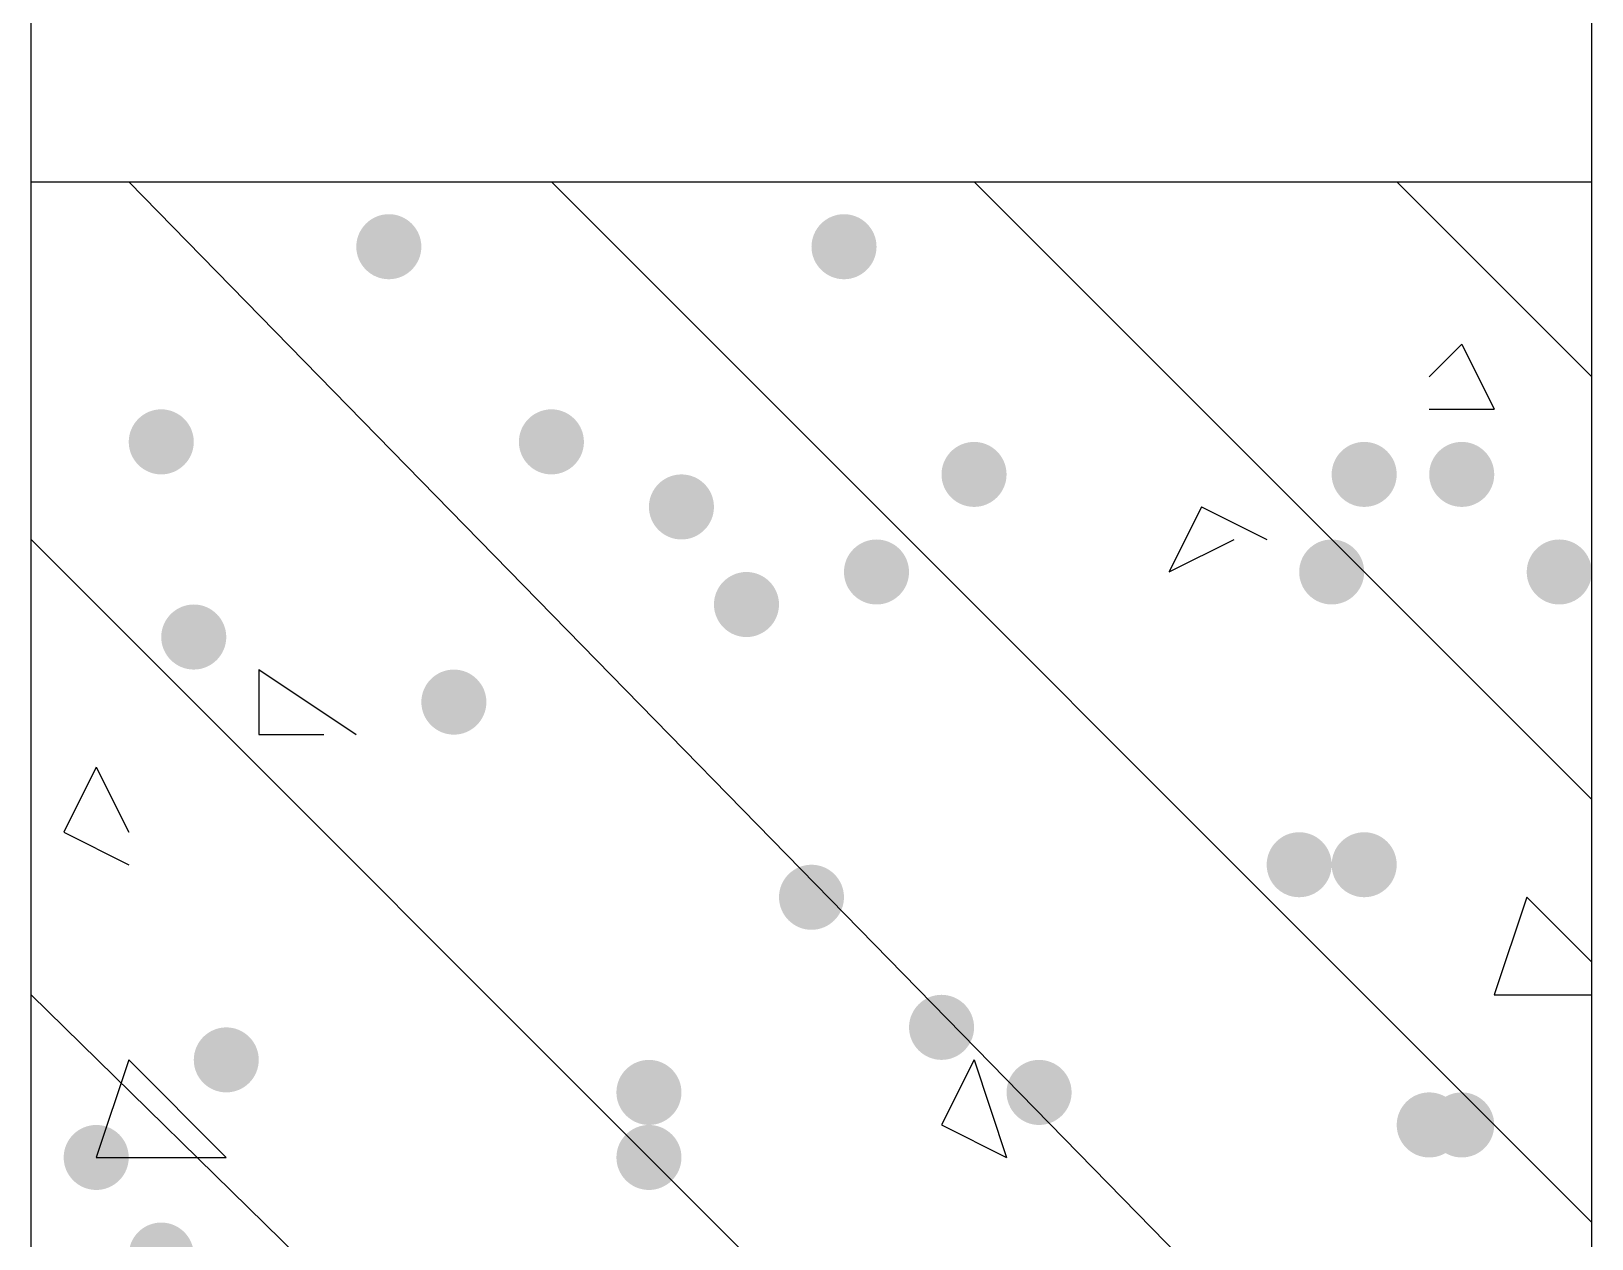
# Model space of a CAD drawing. Header units: inches. Extents: x 11 to 286, y 6 to 196.
# Drawn here: x 133.364 to 135.396, y 157.769 to 159.341 of the extents above; entities that cross this region are included whole.
import ezdxf

# ---------------------------------------------------------------- set-up
doc = ezdxf.new("R2010")
doc.units = ezdxf.units.IN
doc.header["$MEASUREMENT"] = 0
doc.layers.add('PDF_几何图形', color=7, linetype='Continuous')
doc.layers.add('PDF_实体填充', color=7, linetype='Continuous', true_color=0xffffff)

msp = doc.modelspace()

# ---------------------------------------------------------------- hatches: boundary and pattern name
at = {"layer": 'PDF_实体填充', "transparency": 33554559}
h = msp.add_hatch(color=7, dxfattribs=at)
edge = h.paths.add_edge_path(flags=0)
edge.add_spline(control_points=[(133.8721, 159.0604), (133.8721, 159.0372), (133.8531, 159.0181), (133.8298, 159.0181)], knot_values=[0, 0, 0, 0, 1, 1, 1, 1], degree=3, periodic=0)
edge.add_spline(control_points=[(133.8298, 159.0181), (133.8065, 159.0181), (133.7874, 159.0372), (133.7874, 159.0604)], knot_values=[0, 0, 0, 0, 1, 1, 1, 1], degree=3, periodic=0)
edge.add_line((133.7874, 159.0604), (133.7874, 159.0604))
edge.add_spline(control_points=[(133.7874, 159.0604), (133.7874, 159.0837), (133.8065, 159.1028), (133.8298, 159.1028)], knot_values=[0, 0, 0, 0, 1, 1, 1, 1], degree=3, periodic=0)
edge.add_spline(control_points=[(133.8298, 159.1028), (133.8531, 159.1028), (133.8721, 159.0837), (133.8721, 159.0604)], knot_values=[0, 0, 0, 0, 1, 1, 1, 1], degree=3, periodic=0)
edge.add_line((133.8721, 159.0604), (133.8721, 159.0604))
edge.add_line((133.8721, 159.0604), (133.8721, 159.0604))
h = msp.add_hatch(color=7, dxfattribs=at)
edge = h.paths.add_edge_path(flags=0)
edge.add_spline(control_points=[(134.4648, 159.0604), (134.4648, 159.0372), (134.4457, 159.0181), (134.4224, 159.0181)], knot_values=[0, 0, 0, 0, 1, 1, 1, 1], degree=3, periodic=0)
edge.add_spline(control_points=[(134.4224, 159.0181), (134.3992, 159.0181), (134.3801, 159.0372), (134.3801, 159.0604)], knot_values=[0, 0, 0, 0, 1, 1, 1, 1], degree=3, periodic=0)
edge.add_line((134.3801, 159.0604), (134.3801, 159.0604))
edge.add_spline(control_points=[(134.3801, 159.0604), (134.3801, 159.0837), (134.3992, 159.1028), (134.4224, 159.1028)], knot_values=[0, 0, 0, 0, 1, 1, 1, 1], degree=3, periodic=0)
edge.add_spline(control_points=[(134.4224, 159.1028), (134.4457, 159.1028), (134.4648, 159.0837), (134.4648, 159.0604)], knot_values=[0, 0, 0, 0, 1, 1, 1, 1], degree=3, periodic=0)
edge.add_line((134.4648, 159.0604), (134.4648, 159.0604))
edge.add_line((134.4648, 159.0604), (134.4648, 159.0604))
h = msp.add_hatch(color=7, dxfattribs=at)
edge = h.paths.add_edge_path(flags=0)
edge.add_spline(control_points=[(134.4648, 159.0604), (134.4648, 159.0372), (134.4457, 159.0181), (134.4224, 159.0181)], knot_values=[0, 0, 0, 0, 1, 1, 1, 1], degree=3, periodic=0)
edge.add_spline(control_points=[(134.4224, 159.0181), (134.3992, 159.0181), (134.3801, 159.0372), (134.3801, 159.0604)], knot_values=[0, 0, 0, 0, 1, 1, 1, 1], degree=3, periodic=0)
edge.add_line((134.3801, 159.0604), (134.3801, 159.0604))
edge.add_spline(control_points=[(134.3801, 159.0604), (134.3801, 159.0837), (134.3992, 159.1028), (134.4224, 159.1028)], knot_values=[0, 0, 0, 0, 1, 1, 1, 1], degree=3, periodic=0)
edge.add_spline(control_points=[(134.4224, 159.1028), (134.4457, 159.1028), (134.4648, 159.0837), (134.4648, 159.0604)], knot_values=[0, 0, 0, 0, 1, 1, 1, 1], degree=3, periodic=0)
edge.add_line((134.4648, 159.0604), (134.4648, 159.0604))
edge.add_line((134.4648, 159.0604), (134.4648, 159.0604))
h = msp.add_hatch(color=7, dxfattribs=at)
edge = h.paths.add_edge_path(flags=0)
edge.add_spline(control_points=[(133.5758, 158.8064), (133.5758, 158.7832), (133.5567, 158.7641), (133.5334, 158.7641)], knot_values=[0, 0, 0, 0, 1, 1, 1, 1], degree=3, periodic=0)
edge.add_spline(control_points=[(133.5334, 158.7641), (133.5102, 158.7641), (133.4911, 158.7832), (133.4911, 158.8064)], knot_values=[0, 0, 0, 0, 1, 1, 1, 1], degree=3, periodic=0)
edge.add_line((133.4911, 158.8064), (133.4911, 158.8064))
edge.add_spline(control_points=[(133.4911, 158.8064), (133.4911, 158.8297), (133.5102, 158.8488), (133.5334, 158.8488)], knot_values=[0, 0, 0, 0, 1, 1, 1, 1], degree=3, periodic=0)
edge.add_spline(control_points=[(133.5334, 158.8488), (133.5567, 158.8488), (133.5758, 158.8297), (133.5758, 158.8064)], knot_values=[0, 0, 0, 0, 1, 1, 1, 1], degree=3, periodic=0)
edge.add_line((133.5758, 158.8064), (133.5758, 158.8064))
edge.add_line((133.5758, 158.8064), (133.5758, 158.8064))
h = msp.add_hatch(color=7, dxfattribs=at)
edge = h.paths.add_edge_path(flags=0)
edge.add_spline(control_points=[(134.0838, 158.8064), (134.0838, 158.7832), (134.0647, 158.7641), (134.0414, 158.7641)], knot_values=[0, 0, 0, 0, 1, 1, 1, 1], degree=3, periodic=0)
edge.add_spline(control_points=[(134.0414, 158.7641), (134.0182, 158.7641), (133.9991, 158.7832), (133.9991, 158.8064)], knot_values=[0, 0, 0, 0, 1, 1, 1, 1], degree=3, periodic=0)
edge.add_line((133.9991, 158.8064), (133.9991, 158.8064))
edge.add_spline(control_points=[(133.9991, 158.8064), (133.9991, 158.8297), (134.0182, 158.8488), (134.0414, 158.8488)], knot_values=[0, 0, 0, 0, 1, 1, 1, 1], degree=3, periodic=0)
edge.add_spline(control_points=[(134.0414, 158.8488), (134.0647, 158.8488), (134.0838, 158.8297), (134.0838, 158.8064)], knot_values=[0, 0, 0, 0, 1, 1, 1, 1], degree=3, periodic=0)
edge.add_line((134.0838, 158.8064), (134.0838, 158.8064))
edge.add_line((134.0838, 158.8064), (134.0838, 158.8064))
h = msp.add_hatch(color=7, dxfattribs=at)
edge = h.paths.add_edge_path(flags=0)
edge.add_spline(control_points=[(134.6341, 158.7641), (134.6341, 158.7408), (134.6151, 158.7218), (134.5918, 158.7218)], knot_values=[0, 0, 0, 0, 1, 1, 1, 1], degree=3, periodic=0)
edge.add_spline(control_points=[(134.5918, 158.7218), (134.5685, 158.7218), (134.5494, 158.7408), (134.5494, 158.7641)], knot_values=[0, 0, 0, 0, 1, 1, 1, 1], degree=3, periodic=0)
edge.add_line((134.5494, 158.7641), (134.5494, 158.7641))
edge.add_spline(control_points=[(134.5494, 158.7641), (134.5494, 158.7874), (134.5685, 158.8064), (134.5918, 158.8064)], knot_values=[0, 0, 0, 0, 1, 1, 1, 1], degree=3, periodic=0)
edge.add_spline(control_points=[(134.5918, 158.8064), (134.6151, 158.8064), (134.6341, 158.7874), (134.6341, 158.7641)], knot_values=[0, 0, 0, 0, 1, 1, 1, 1], degree=3, periodic=0)
edge.add_line((134.6341, 158.7641), (134.6341, 158.7641))
edge.add_line((134.6341, 158.7641), (134.6341, 158.7641))
h = msp.add_hatch(color=7, dxfattribs=at)
edge = h.paths.add_edge_path(flags=0)
edge.add_spline(control_points=[(135.1421, 158.7641), (135.1421, 158.7408), (135.1231, 158.7218), (135.0998, 158.7218)], knot_values=[0, 0, 0, 0, 1, 1, 1, 1], degree=3, periodic=0)
edge.add_spline(control_points=[(135.0998, 158.7218), (135.0765, 158.7218), (135.0574, 158.7408), (135.0574, 158.7641)], knot_values=[0, 0, 0, 0, 1, 1, 1, 1], degree=3, periodic=0)
edge.add_line((135.0574, 158.7641), (135.0574, 158.7641))
edge.add_spline(control_points=[(135.0574, 158.7641), (135.0574, 158.7874), (135.0765, 158.8064), (135.0998, 158.8064)], knot_values=[0, 0, 0, 0, 1, 1, 1, 1], degree=3, periodic=0)
edge.add_spline(control_points=[(135.0998, 158.8064), (135.1231, 158.8064), (135.1421, 158.7874), (135.1421, 158.7641)], knot_values=[0, 0, 0, 0, 1, 1, 1, 1], degree=3, periodic=0)
edge.add_line((135.1421, 158.7641), (135.1421, 158.7641))
edge.add_line((135.1421, 158.7641), (135.1421, 158.7641))
h = msp.add_hatch(color=7, dxfattribs=at)
edge = h.paths.add_edge_path(flags=0)
edge.add_spline(control_points=[(135.2691, 158.7641), (135.2691, 158.7408), (135.2501, 158.7218), (135.2268, 158.7218)], knot_values=[0, 0, 0, 0, 1, 1, 1, 1], degree=3, periodic=0)
edge.add_spline(control_points=[(135.2268, 158.7218), (135.2035, 158.7218), (135.1844, 158.7408), (135.1844, 158.7641)], knot_values=[0, 0, 0, 0, 1, 1, 1, 1], degree=3, periodic=0)
edge.add_line((135.1844, 158.7641), (135.1844, 158.7641))
edge.add_spline(control_points=[(135.1844, 158.7641), (135.1844, 158.7874), (135.2035, 158.8064), (135.2268, 158.8064)], knot_values=[0, 0, 0, 0, 1, 1, 1, 1], degree=3, periodic=0)
edge.add_spline(control_points=[(135.2268, 158.8064), (135.2501, 158.8064), (135.2691, 158.7874), (135.2691, 158.7641)], knot_values=[0, 0, 0, 0, 1, 1, 1, 1], degree=3, periodic=0)
edge.add_line((135.2691, 158.7641), (135.2691, 158.7641))
edge.add_line((135.2691, 158.7641), (135.2691, 158.7641))
h = msp.add_hatch(color=7, dxfattribs=at)
edge = h.paths.add_edge_path(flags=0)
edge.add_spline(control_points=[(134.2531, 158.7218), (134.2531, 158.6985), (134.2341, 158.6794), (134.2108, 158.6794)], knot_values=[0, 0, 0, 0, 1, 1, 1, 1], degree=3, periodic=0)
edge.add_spline(control_points=[(134.2108, 158.6794), (134.1875, 158.6794), (134.1684, 158.6985), (134.1684, 158.7218)], knot_values=[0, 0, 0, 0, 1, 1, 1, 1], degree=3, periodic=0)
edge.add_line((134.1684, 158.7218), (134.1684, 158.7218))
edge.add_spline(control_points=[(134.1684, 158.7218), (134.1684, 158.7451), (134.1875, 158.7641), (134.2108, 158.7641)], knot_values=[0, 0, 0, 0, 1, 1, 1, 1], degree=3, periodic=0)
edge.add_spline(control_points=[(134.2108, 158.7641), (134.2341, 158.7641), (134.2531, 158.7451), (134.2531, 158.7218)], knot_values=[0, 0, 0, 0, 1, 1, 1, 1], degree=3, periodic=0)
edge.add_line((134.2531, 158.7218), (134.2531, 158.7218))
edge.add_line((134.2531, 158.7218), (134.2531, 158.7218))
h = msp.add_hatch(color=7, dxfattribs=at)
edge = h.paths.add_edge_path(flags=0)
edge.add_spline(control_points=[(134.5071, 158.6371), (134.5071, 158.6138), (134.4881, 158.5948), (134.4648, 158.5948)], knot_values=[0, 0, 0, 0, 1, 1, 1, 1], degree=3, periodic=0)
edge.add_spline(control_points=[(134.4648, 158.5948), (134.4415, 158.5948), (134.4224, 158.6138), (134.4224, 158.6371)], knot_values=[0, 0, 0, 0, 1, 1, 1, 1], degree=3, periodic=0)
edge.add_line((134.4224, 158.6371), (134.4224, 158.6371))
edge.add_spline(control_points=[(134.4224, 158.6371), (134.4224, 158.6604), (134.4415, 158.6794), (134.4648, 158.6794)], knot_values=[0, 0, 0, 0, 1, 1, 1, 1], degree=3, periodic=0)
edge.add_spline(control_points=[(134.4648, 158.6794), (134.4881, 158.6794), (134.5071, 158.6604), (134.5071, 158.6371)], knot_values=[0, 0, 0, 0, 1, 1, 1, 1], degree=3, periodic=0)
edge.add_line((134.5071, 158.6371), (134.5071, 158.6371))
edge.add_line((134.5071, 158.6371), (134.5071, 158.6371))
h = msp.add_hatch(color=7, dxfattribs=at)
edge = h.paths.add_edge_path(flags=0)
edge.add_spline(control_points=[(135.0998, 158.6371), (135.0998, 158.6138), (135.0807, 158.5948), (135.0574, 158.5948)], knot_values=[0, 0, 0, 0, 1, 1, 1, 1], degree=3, periodic=0)
edge.add_spline(control_points=[(135.0574, 158.5948), (135.0342, 158.5948), (135.0151, 158.6138), (135.0151, 158.6371)], knot_values=[0, 0, 0, 0, 1, 1, 1, 1], degree=3, periodic=0)
edge.add_line((135.0151, 158.6371), (135.0151, 158.6371))
edge.add_spline(control_points=[(135.0151, 158.6371), (135.0151, 158.6604), (135.0342, 158.6794), (135.0574, 158.6794)], knot_values=[0, 0, 0, 0, 1, 1, 1, 1], degree=3, periodic=0)
edge.add_spline(control_points=[(135.0574, 158.6794), (135.0807, 158.6794), (135.0998, 158.6604), (135.0998, 158.6371)], knot_values=[0, 0, 0, 0, 1, 1, 1, 1], degree=3, periodic=0)
edge.add_line((135.0998, 158.6371), (135.0998, 158.6371))
edge.add_line((135.0998, 158.6371), (135.0998, 158.6371))
h = msp.add_hatch(color=7, dxfattribs=at)
edge = h.paths.add_edge_path(flags=0)
edge.add_spline(control_points=[(135.3961, 158.6371), (135.3961, 158.6138), (135.3771, 158.5948), (135.3538, 158.5948)], knot_values=[0, 0, 0, 0, 1, 1, 1, 1], degree=3, periodic=0)
edge.add_spline(control_points=[(135.3538, 158.5948), (135.3305, 158.5948), (135.3114, 158.6138), (135.3114, 158.6371)], knot_values=[0, 0, 0, 0, 1, 1, 1, 1], degree=3, periodic=0)
edge.add_line((135.3114, 158.6371), (135.3114, 158.6371))
edge.add_spline(control_points=[(135.3114, 158.6371), (135.3114, 158.6604), (135.3305, 158.6794), (135.3538, 158.6794)], knot_values=[0, 0, 0, 0, 1, 1, 1, 1], degree=3, periodic=0)
edge.add_spline(control_points=[(135.3538, 158.6794), (135.3771, 158.6794), (135.3961, 158.6604), (135.3961, 158.6371)], knot_values=[0, 0, 0, 0, 1, 1, 1, 1], degree=3, periodic=0)
edge.add_line((135.3961, 158.6371), (135.3961, 158.6371))
edge.add_line((135.3961, 158.6371), (135.3961, 158.6371))
h = msp.add_hatch(color=7, dxfattribs=at)
edge = h.paths.add_edge_path(flags=0)
edge.add_spline(control_points=[(134.3378, 158.5948), (134.3378, 158.5715), (134.3187, 158.5524), (134.2954, 158.5524)], knot_values=[0, 0, 0, 0, 1, 1, 1, 1], degree=3, periodic=0)
edge.add_spline(control_points=[(134.2954, 158.5524), (134.2722, 158.5524), (134.2531, 158.5715), (134.2531, 158.5948)], knot_values=[0, 0, 0, 0, 1, 1, 1, 1], degree=3, periodic=0)
edge.add_line((134.2531, 158.5948), (134.2531, 158.5948))
edge.add_spline(control_points=[(134.2531, 158.5948), (134.2531, 158.6181), (134.2722, 158.6371), (134.2954, 158.6371)], knot_values=[0, 0, 0, 0, 1, 1, 1, 1], degree=3, periodic=0)
edge.add_spline(control_points=[(134.2954, 158.6371), (134.3187, 158.6371), (134.3378, 158.6181), (134.3378, 158.5948)], knot_values=[0, 0, 0, 0, 1, 1, 1, 1], degree=3, periodic=0)
edge.add_line((134.3378, 158.5948), (134.3378, 158.5948))
edge.add_line((134.3378, 158.5948), (134.3378, 158.5948))
h = msp.add_hatch(color=7, dxfattribs=at)
edge = h.paths.add_edge_path(flags=0)
edge.add_spline(control_points=[(133.6181, 158.5524), (133.6181, 158.5292), (133.5991, 158.5101), (133.5758, 158.5101)], knot_values=[0, 0, 0, 0, 1, 1, 1, 1], degree=3, periodic=0)
edge.add_spline(control_points=[(133.5758, 158.5101), (133.5525, 158.5101), (133.5334, 158.5292), (133.5334, 158.5524)], knot_values=[0, 0, 0, 0, 1, 1, 1, 1], degree=3, periodic=0)
edge.add_line((133.5334, 158.5524), (133.5334, 158.5524))
edge.add_spline(control_points=[(133.5334, 158.5524), (133.5334, 158.5757), (133.5525, 158.5948), (133.5758, 158.5948)], knot_values=[0, 0, 0, 0, 1, 1, 1, 1], degree=3, periodic=0)
edge.add_spline(control_points=[(133.5758, 158.5948), (133.5991, 158.5948), (133.6181, 158.5757), (133.6181, 158.5524)], knot_values=[0, 0, 0, 0, 1, 1, 1, 1], degree=3, periodic=0)
edge.add_line((133.6181, 158.5524), (133.6181, 158.5524))
edge.add_line((133.6181, 158.5524), (133.6181, 158.5524))
h = msp.add_hatch(color=7, dxfattribs=at)
edge = h.paths.add_edge_path(flags=0)
edge.add_spline(control_points=[(133.9568, 158.4678), (133.9568, 158.4445), (133.9377, 158.4254), (133.9144, 158.4254)], knot_values=[0, 0, 0, 0, 1, 1, 1, 1], degree=3, periodic=0)
edge.add_spline(control_points=[(133.9144, 158.4254), (133.8912, 158.4254), (133.8721, 158.4445), (133.8721, 158.4678)], knot_values=[0, 0, 0, 0, 1, 1, 1, 1], degree=3, periodic=0)
edge.add_line((133.8721, 158.4678), (133.8721, 158.4678))
edge.add_spline(control_points=[(133.8721, 158.4678), (133.8721, 158.4911), (133.8912, 158.5101), (133.9144, 158.5101)], knot_values=[0, 0, 0, 0, 1, 1, 1, 1], degree=3, periodic=0)
edge.add_spline(control_points=[(133.9144, 158.5101), (133.9377, 158.5101), (133.9568, 158.4911), (133.9568, 158.4678)], knot_values=[0, 0, 0, 0, 1, 1, 1, 1], degree=3, periodic=0)
edge.add_line((133.9568, 158.4678), (133.9568, 158.4678))
edge.add_line((133.9568, 158.4678), (133.9568, 158.4678))
h = msp.add_hatch(color=7, dxfattribs=at)
edge = h.paths.add_edge_path(flags=0)
edge.add_spline(control_points=[(135.0574, 158.2561), (135.0574, 158.2328), (135.0384, 158.2138), (135.0151, 158.2138)], knot_values=[0, 0, 0, 0, 1, 1, 1, 1], degree=3, periodic=0)
edge.add_spline(control_points=[(135.0151, 158.2138), (134.9918, 158.2138), (134.9728, 158.2328), (134.9728, 158.2561)], knot_values=[0, 0, 0, 0, 1, 1, 1, 1], degree=3, periodic=0)
edge.add_line((134.9728, 158.2561), (134.9728, 158.2561))
edge.add_spline(control_points=[(134.9728, 158.2561), (134.9728, 158.2794), (134.9918, 158.2984), (135.0151, 158.2984)], knot_values=[0, 0, 0, 0, 1, 1, 1, 1], degree=3, periodic=0)
edge.add_spline(control_points=[(135.0151, 158.2984), (135.0384, 158.2984), (135.0574, 158.2794), (135.0574, 158.2561)], knot_values=[0, 0, 0, 0, 1, 1, 1, 1], degree=3, periodic=0)
edge.add_line((135.0574, 158.2561), (135.0574, 158.2561))
edge.add_line((135.0574, 158.2561), (135.0574, 158.2561))
h = msp.add_hatch(color=7, dxfattribs=at)
edge = h.paths.add_edge_path(flags=0)
edge.add_spline(control_points=[(135.1421, 158.2561), (135.1421, 158.2328), (135.1231, 158.2138), (135.0998, 158.2138)], knot_values=[0, 0, 0, 0, 1, 1, 1, 1], degree=3, periodic=0)
edge.add_spline(control_points=[(135.0998, 158.2138), (135.0765, 158.2138), (135.0574, 158.2328), (135.0574, 158.2561)], knot_values=[0, 0, 0, 0, 1, 1, 1, 1], degree=3, periodic=0)
edge.add_line((135.0574, 158.2561), (135.0574, 158.2561))
edge.add_spline(control_points=[(135.0574, 158.2561), (135.0574, 158.2794), (135.0765, 158.2984), (135.0998, 158.2984)], knot_values=[0, 0, 0, 0, 1, 1, 1, 1], degree=3, periodic=0)
edge.add_spline(control_points=[(135.0998, 158.2984), (135.1231, 158.2984), (135.1421, 158.2794), (135.1421, 158.2561)], knot_values=[0, 0, 0, 0, 1, 1, 1, 1], degree=3, periodic=0)
edge.add_line((135.1421, 158.2561), (135.1421, 158.2561))
edge.add_line((135.1421, 158.2561), (135.1421, 158.2561))
h = msp.add_hatch(color=7, dxfattribs=at)
edge = h.paths.add_edge_path(flags=0)
edge.add_spline(control_points=[(134.4224, 158.2138), (134.4224, 158.1905), (134.4034, 158.1714), (134.3801, 158.1714)], knot_values=[0, 0, 0, 0, 1, 1, 1, 1], degree=3, periodic=0)
edge.add_spline(control_points=[(134.3801, 158.1714), (134.3568, 158.1714), (134.3378, 158.1905), (134.3378, 158.2138)], knot_values=[0, 0, 0, 0, 1, 1, 1, 1], degree=3, periodic=0)
edge.add_line((134.3378, 158.2138), (134.3378, 158.2138))
edge.add_spline(control_points=[(134.3378, 158.2138), (134.3378, 158.2371), (134.3568, 158.2561), (134.3801, 158.2561)], knot_values=[0, 0, 0, 0, 1, 1, 1, 1], degree=3, periodic=0)
edge.add_spline(control_points=[(134.3801, 158.2561), (134.4034, 158.2561), (134.4224, 158.2371), (134.4224, 158.2138)], knot_values=[0, 0, 0, 0, 1, 1, 1, 1], degree=3, periodic=0)
edge.add_line((134.4224, 158.2138), (134.4224, 158.2138))
edge.add_line((134.4224, 158.2138), (134.4224, 158.2138))
h = msp.add_hatch(color=7, dxfattribs=at)
edge = h.paths.add_edge_path(flags=0)
edge.add_spline(control_points=[(134.5918, 158.0444), (134.5918, 158.0212), (134.5727, 158.0021), (134.5494, 158.0021)], knot_values=[0, 0, 0, 0, 1, 1, 1, 1], degree=3, periodic=0)
edge.add_spline(control_points=[(134.5494, 158.0021), (134.5262, 158.0021), (134.5071, 158.0212), (134.5071, 158.0444)], knot_values=[0, 0, 0, 0, 1, 1, 1, 1], degree=3, periodic=0)
edge.add_line((134.5071, 158.0444), (134.5071, 158.0444))
edge.add_spline(control_points=[(134.5071, 158.0444), (134.5071, 158.0677), (134.5262, 158.0868), (134.5494, 158.0868)], knot_values=[0, 0, 0, 0, 1, 1, 1, 1], degree=3, periodic=0)
edge.add_spline(control_points=[(134.5494, 158.0868), (134.5727, 158.0868), (134.5918, 158.0677), (134.5918, 158.0444)], knot_values=[0, 0, 0, 0, 1, 1, 1, 1], degree=3, periodic=0)
edge.add_line((134.5918, 158.0444), (134.5918, 158.0444))
edge.add_line((134.5918, 158.0444), (134.5918, 158.0444))
h = msp.add_hatch(color=7, dxfattribs=at)
edge = h.paths.add_edge_path(flags=0)
edge.add_spline(control_points=[(133.6604, 158.0021), (133.6604, 157.9788), (133.6414, 157.9598), (133.6181, 157.9598)], knot_values=[0, 0, 0, 0, 1, 1, 1, 1], degree=3, periodic=0)
edge.add_spline(control_points=[(133.6181, 157.9598), (133.5948, 157.9598), (133.5758, 157.9788), (133.5758, 158.0021)], knot_values=[0, 0, 0, 0, 1, 1, 1, 1], degree=3, periodic=0)
edge.add_line((133.5758, 158.0021), (133.5758, 158.0021))
edge.add_spline(control_points=[(133.5758, 158.0021), (133.5758, 158.0254), (133.5948, 158.0444), (133.6181, 158.0444)], knot_values=[0, 0, 0, 0, 1, 1, 1, 1], degree=3, periodic=0)
edge.add_spline(control_points=[(133.6181, 158.0444), (133.6414, 158.0444), (133.6604, 158.0254), (133.6604, 158.0021)], knot_values=[0, 0, 0, 0, 1, 1, 1, 1], degree=3, periodic=0)
edge.add_line((133.6604, 158.0021), (133.6604, 158.0021))
edge.add_line((133.6604, 158.0021), (133.6604, 158.0021))
h = msp.add_hatch(color=7, dxfattribs=at)
edge = h.paths.add_edge_path(flags=0)
edge.add_spline(control_points=[(134.2108, 157.9598), (134.2108, 157.9365), (134.1917, 157.9174), (134.1684, 157.9174)], knot_values=[0, 0, 0, 0, 1, 1, 1, 1], degree=3, periodic=0)
edge.add_spline(control_points=[(134.1684, 157.9174), (134.1452, 157.9174), (134.1261, 157.9365), (134.1261, 157.9598)], knot_values=[0, 0, 0, 0, 1, 1, 1, 1], degree=3, periodic=0)
edge.add_line((134.1261, 157.9598), (134.1261, 157.9598))
edge.add_spline(control_points=[(134.1261, 157.9598), (134.1261, 157.9831), (134.1452, 158.0021), (134.1684, 158.0021)], knot_values=[0, 0, 0, 0, 1, 1, 1, 1], degree=3, periodic=0)
edge.add_spline(control_points=[(134.1684, 158.0021), (134.1917, 158.0021), (134.2108, 157.9831), (134.2108, 157.9598)], knot_values=[0, 0, 0, 0, 1, 1, 1, 1], degree=3, periodic=0)
edge.add_line((134.2108, 157.9598), (134.2108, 157.9598))
edge.add_line((134.2108, 157.9598), (134.2108, 157.9598))
h = msp.add_hatch(color=7, dxfattribs=at)
edge = h.paths.add_edge_path(flags=0)
edge.add_spline(control_points=[(134.7188, 157.9598), (134.7188, 157.9365), (134.6997, 157.9174), (134.6764, 157.9174)], knot_values=[0, 0, 0, 0, 1, 1, 1, 1], degree=3, periodic=0)
edge.add_spline(control_points=[(134.6764, 157.9174), (134.6532, 157.9174), (134.6341, 157.9365), (134.6341, 157.9598)], knot_values=[0, 0, 0, 0, 1, 1, 1, 1], degree=3, periodic=0)
edge.add_line((134.6341, 157.9598), (134.6341, 157.9598))
edge.add_spline(control_points=[(134.6341, 157.9598), (134.6341, 157.9831), (134.6532, 158.0021), (134.6764, 158.0021)], knot_values=[0, 0, 0, 0, 1, 1, 1, 1], degree=3, periodic=0)
edge.add_spline(control_points=[(134.6764, 158.0021), (134.6997, 158.0021), (134.7188, 157.9831), (134.7188, 157.9598)], knot_values=[0, 0, 0, 0, 1, 1, 1, 1], degree=3, periodic=0)
edge.add_line((134.7188, 157.9598), (134.7188, 157.9598))
edge.add_line((134.7188, 157.9598), (134.7188, 157.9598))
h = msp.add_hatch(color=7, dxfattribs=at)
edge = h.paths.add_edge_path(flags=0)
edge.add_spline(control_points=[(135.2268, 157.9174), (135.2268, 157.8942), (135.2077, 157.8751), (135.1844, 157.8751)], knot_values=[0, 0, 0, 0, 1, 1, 1, 1], degree=3, periodic=0)
edge.add_spline(control_points=[(135.1844, 157.8751), (135.1612, 157.8751), (135.1421, 157.8942), (135.1421, 157.9174)], knot_values=[0, 0, 0, 0, 1, 1, 1, 1], degree=3, periodic=0)
edge.add_line((135.1421, 157.9174), (135.1421, 157.9174))
edge.add_spline(control_points=[(135.1421, 157.9174), (135.1421, 157.9407), (135.1612, 157.9598), (135.1844, 157.9598)], knot_values=[0, 0, 0, 0, 1, 1, 1, 1], degree=3, periodic=0)
edge.add_spline(control_points=[(135.1844, 157.9598), (135.2077, 157.9598), (135.2268, 157.9407), (135.2268, 157.9174)], knot_values=[0, 0, 0, 0, 1, 1, 1, 1], degree=3, periodic=0)
edge.add_line((135.2268, 157.9174), (135.2268, 157.9174))
edge.add_line((135.2268, 157.9174), (135.2268, 157.9174))
h = msp.add_hatch(color=7, dxfattribs=at)
edge = h.paths.add_edge_path(flags=0)
edge.add_spline(control_points=[(135.2691, 157.9174), (135.2691, 157.8942), (135.2501, 157.8751), (135.2268, 157.8751)], knot_values=[0, 0, 0, 0, 1, 1, 1, 1], degree=3, periodic=0)
edge.add_spline(control_points=[(135.2268, 157.8751), (135.2035, 157.8751), (135.1844, 157.8942), (135.1844, 157.9174)], knot_values=[0, 0, 0, 0, 1, 1, 1, 1], degree=3, periodic=0)
edge.add_line((135.1844, 157.9174), (135.1844, 157.9174))
edge.add_spline(control_points=[(135.1844, 157.9174), (135.1844, 157.9407), (135.2035, 157.9598), (135.2268, 157.9598)], knot_values=[0, 0, 0, 0, 1, 1, 1, 1], degree=3, periodic=0)
edge.add_spline(control_points=[(135.2268, 157.9598), (135.2501, 157.9598), (135.2691, 157.9407), (135.2691, 157.9174)], knot_values=[0, 0, 0, 0, 1, 1, 1, 1], degree=3, periodic=0)
edge.add_line((135.2691, 157.9174), (135.2691, 157.9174))
edge.add_line((135.2691, 157.9174), (135.2691, 157.9174))
h = msp.add_hatch(color=7, dxfattribs=at)
edge = h.paths.add_edge_path(flags=0)
edge.add_spline(control_points=[(133.4911, 157.8751), (133.4911, 157.8518), (133.4721, 157.8328), (133.4488, 157.8328)], knot_values=[0, 0, 0, 0, 1, 1, 1, 1], degree=3, periodic=0)
edge.add_spline(control_points=[(133.4488, 157.8328), (133.4255, 157.8328), (133.4064, 157.8518), (133.4064, 157.8751)], knot_values=[0, 0, 0, 0, 1, 1, 1, 1], degree=3, periodic=0)
edge.add_line((133.4064, 157.8751), (133.4064, 157.8751))
edge.add_spline(control_points=[(133.4064, 157.8751), (133.4064, 157.8984), (133.4255, 157.9174), (133.4488, 157.9174)], knot_values=[0, 0, 0, 0, 1, 1, 1, 1], degree=3, periodic=0)
edge.add_spline(control_points=[(133.4488, 157.9174), (133.4721, 157.9174), (133.4911, 157.8984), (133.4911, 157.8751)], knot_values=[0, 0, 0, 0, 1, 1, 1, 1], degree=3, periodic=0)
edge.add_line((133.4911, 157.8751), (133.4911, 157.8751))
edge.add_line((133.4911, 157.8751), (133.4911, 157.8751))
h = msp.add_hatch(color=7, dxfattribs=at)
edge = h.paths.add_edge_path(flags=0)
edge.add_spline(control_points=[(134.2108, 157.8751), (134.2108, 157.8518), (134.1917, 157.8328), (134.1684, 157.8328)], knot_values=[0, 0, 0, 0, 1, 1, 1, 1], degree=3, periodic=0)
edge.add_spline(control_points=[(134.1684, 157.8328), (134.1452, 157.8328), (134.1261, 157.8518), (134.1261, 157.8751)], knot_values=[0, 0, 0, 0, 1, 1, 1, 1], degree=3, periodic=0)
edge.add_line((134.1261, 157.8751), (134.1261, 157.8751))
edge.add_spline(control_points=[(134.1261, 157.8751), (134.1261, 157.8984), (134.1452, 157.9174), (134.1684, 157.9174)], knot_values=[0, 0, 0, 0, 1, 1, 1, 1], degree=3, periodic=0)
edge.add_spline(control_points=[(134.1684, 157.9174), (134.1917, 157.9174), (134.2108, 157.8984), (134.2108, 157.8751)], knot_values=[0, 0, 0, 0, 1, 1, 1, 1], degree=3, periodic=0)
edge.add_line((134.2108, 157.8751), (134.2108, 157.8751))
edge.add_line((134.2108, 157.8751), (134.2108, 157.8751))
h = msp.add_hatch(color=7, dxfattribs=at)
edge = h.paths.add_edge_path(flags=0)
edge.add_spline(control_points=[(133.5758, 157.7481), (133.5758, 157.7248), (133.5567, 157.7058), (133.5334, 157.7058)], knot_values=[0, 0, 0, 0, 1, 1, 1, 1], degree=3, periodic=0)
edge.add_spline(control_points=[(133.5334, 157.7058), (133.5102, 157.7058), (133.4911, 157.7248), (133.4911, 157.7481)], knot_values=[0, 0, 0, 0, 1, 1, 1, 1], degree=3, periodic=0)
edge.add_line((133.4911, 157.7481), (133.4911, 157.7481))
edge.add_spline(control_points=[(133.4911, 157.7481), (133.4911, 157.7714), (133.5102, 157.7904), (133.5334, 157.7904)], knot_values=[0, 0, 0, 0, 1, 1, 1, 1], degree=3, periodic=0)
edge.add_spline(control_points=[(133.5334, 157.7904), (133.5567, 157.7904), (133.5758, 157.7714), (133.5758, 157.7481)], knot_values=[0, 0, 0, 0, 1, 1, 1, 1], degree=3, periodic=0)
edge.add_line((133.5758, 157.7481), (133.5758, 157.7481))
edge.add_line((133.5758, 157.7481), (133.5758, 157.7481))

# ---------------------------------------------------------------- linework, layer by layer
at = {"layer": 'PDF_几何图形'}
for p, q in [((135.3961, 124.6858), (135.3961, 166.5534)), ((133.3641, 124.6858), (133.3641, 164.0134)), ((133.3641, 159.1451), (135.3961, 159.1451)), ((133.4911, 159.1451), (135.3961, 157.1978)), ((134.0414, 159.1451), (135.3961, 157.7904)), ((134.5918, 159.1451), (135.3961, 158.3408)), ((135.1421, 159.1451), (135.3961, 158.8911)), ((135.2268, 158.9334), (135.1844, 158.8911)), ((135.2268, 158.9334), (135.2691, 158.8488)), ((135.1844, 158.8488), (135.2691, 158.8488)), ((134.8881, 158.7218), (134.8458, 158.6371)), ((134.8881, 158.7218), (134.9728, 158.6794)), ((133.3641, 158.6794), (135.3961, 156.6474)), ((134.8458, 158.6371), (134.9304, 158.6794)), ((133.6604, 158.5101), (133.7874, 158.4254)), ((133.6604, 158.5101), (133.6604, 158.4254)), ((133.6604, 158.4254), (133.7451, 158.4254)), ((133.4488, 158.3831), (133.4064, 158.2984)), ((133.4488, 158.3831), (133.4911, 158.2984)), ((133.4064, 158.2984), (133.4911, 158.2561)), ((135.3114, 158.2138), (135.2691, 158.0868)), ((135.3114, 158.2138), (135.3961, 158.1291)), ((133.3641, 158.0868), (135.3961, 156.0971)), ((135.2691, 158.0868), (135.3961, 158.0868)), ((133.4911, 158.0021), (133.4488, 157.8751)), ((133.4911, 158.0021), (133.6181, 157.8751)), ((134.5918, 158.0021), (134.5494, 157.9174)), ((134.5918, 158.0021), (134.6341, 157.8751)), ((134.5494, 157.9174), (134.6341, 157.8751)), ((133.4488, 157.8751), (133.6181, 157.8751))]:
    msp.add_line(p, q, dxfattribs=at)

doc.saveas('drawing.dxf')
